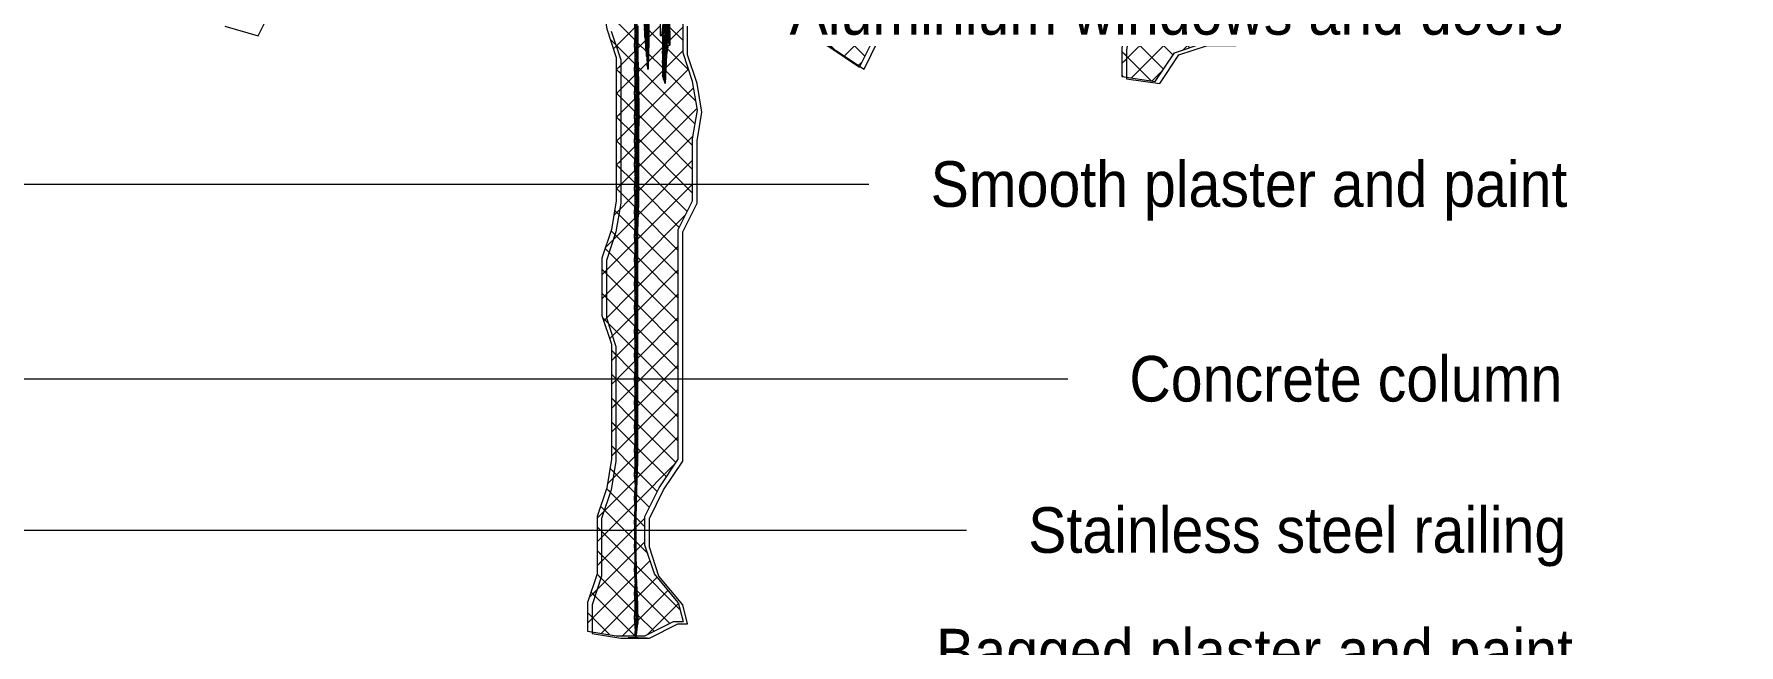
# Model space of a CAD drawing. Header units: millimetres. Extents: x -35517 to 139323, y -3702 to 5999.
# Drawn here: x 132737 to 138350, y -23 to 1986 of the extents above; entities that cross this region are included whole.
import ezdxf

# ---------------------------------------------------------------- set-up
doc = ezdxf.new("R2010")
doc.units = ezdxf.units.MM
for name, color, linetype, lineweight in [('G-ANNO-TEXT', 231, 'Continuous', 5), ('G-IMPT', 8, 'Continuous', 5), ('L-PLNT', 71, 'Continuous', 5)]:
    doc.layers.add(name, color=color, linetype=linetype, lineweight=lineweight)
doc.styles.add('Arial', font='arial.ttf', dxfattribs={"width": 0.9, "height": 150})

# ---------------------------------------------------------------- blocks, each defined once
blk = doc.blocks.new('SVA_Shades of Green Tree - Australian_Tree_based_on_Leopard_Tree_2901-1101184-GENERAL EAST ELEVATION')
at = {"layer": 'G-IMPT'}
for p, q in [((26251.5, 1960.9), (26202.2, 2811.3)), ((28103.4, 1960.1), (27254.4, 2810.5)), ((26247.1, 1957.5), (26199.4, 2780.8)), ((28028.6, 1956.6), (27206.6, 2780)), ((26243.4, 1942.6), (26197, 2743.9)), ((27965.1, 1941.7), (27165.1, 2743.1)), ((26183, 1967), (26155.4, 2443.7)), ((26922.9, 1966.1), (26447, 2442.9)), ((26240.3, 1918.7), (26213.9, 2374.1)), ((27910.7, 1917.9), (27456, 2373.2)), ((26171.9, 1976.4), (26189, 2270.4)), ((26230.8, 1974), (26247.4, 2259.9)), ((26732.7, 1975.6), (27026.1, 2269.5)), ((27748.1, 1973.1), (28033.5, 2259)), ((26174.7, 1945.1), (26192, 2243.9)), ((26230.5, 1890.2), (26249.5, 2217.1)), ((26779.7, 1944.2), (27078, 2243.1)), ((27742.7, 1889.3), (28069.1, 2216.2)), ((26138.2, 1942.8), (26149.9, 2144)), ((26181.5, 1914.7), (26166, 2182.1)), ((26896.8, 1913.9), (26629.8, 2181.3)), ((26146.7, 1965.8), (26138.2, 2112.7)), ((26176.1, 1928), (26165.4, 2114.1)), ((26232.3, 1842.9), (26247.8, 2109.7)), ((26805.2, 1927.2), (26619.4, 2113.3)), ((27773.9, 1842.1), (28040.2, 2108.8)), ((26139, 1967.1), (26035.2, 2071)), ((26147.8, 1868), (26138.2, 2034.2)), ((26242.3, 1935.8), (26249.8, 2066.9)), ((27944.9, 1935), (28075.8, 2066)), ((26076.1, 1951.5), (26057.5, 1970.2)), ((26139, 1888.7), (26057.6, 1970.2)), ((26068.5, 1937.6), (26139, 2008.3)), ((26138.2, 1864.4), (26146.7, 2011.3)), ((26149, 1939.9), (26173.9, 1964.8)), ((26177.4, 1913.7), (26183.2, 2013.2)), ((26185.5, 1976.4), (26222.3, 2013.3)), ((26232.3, 1952), (26185.5, 1998.9)), ((26238.5, 1871.7), (26231.1, 1998.9)), ((26248.1, 1957.5), (26251, 2008.3)), ((26297.7, 1964.9), (26253.2, 2009.5)), ((26253.7, 1966.3), (26297.7, 2010.4)), ((26732.6, 1975.6), (26734.1, 1977.1)), ((26826.7, 1912.8), (26926, 2012.3)), ((27748, 1973.1), (27767.3, 1992.4)), ((27765.9, 1984.3), (27752.1, 1998.1)), ((27879.3, 1870.8), (27752.3, 1998.1)), ((28044.8, 1956.6), (28095.5, 2007.4)), ((26068.3, 1937.6), (26077.6, 1946.9)), ((26077.8, 1868.6), (26139, 1929.9)), ((26149.2, 1766.6), (26138.2, 1955.8)), ((26138.2, 1786), (26146.7, 1932.9)), ((26177, 1929), (26149, 1957)), ((26183.5, 1896), (26232.2, 1944.8)), ((26232.1, 1873.8), (26184.2, 1921.8)), ((26236.1, 1833.6), (26230.5, 1930)), ((26241.2, 1875.4), (26297.7, 1932)), ((26317, 1867.2), (26246.3, 1938.1)), ((26779.6, 1944.2), (26781.1, 1945.7)), ((26805.1, 1927.2), (26797.6, 1934.7)), ((26826.5, 1912.8), (26828, 1914.4)), ((27757.5, 1914.3), (27742.6, 1929.2)), ((27839, 1832.8), (27742.7, 1929.2)), ((26077.7, 1868.6), (26092.6, 1883.5)), ((26092.6, 1856.6), (26077.7, 1871.5)), ((26139, 1810.2), (26077.8, 1871.5)), ((26149, 1691), (26138.2, 1877.4)), ((26138.2, 1707.6), (26147.7, 1872.3)), ((26337.1, 1690.2), (26149.8, 1877.8)), ((26150.1, 1862.6), (26180.2, 1892.7)), ((26151.2, 1785.3), (26232.1, 1866.3)), ((26151.6, 1707.2), (26315.6, 1871.5)), ((26180.1, 1882.3), (26180.9, 1896.3)), ((26236.3, 1833.1), (26238.3, 1867)), ((26340, 1765.8), (26240.8, 1865.1)), ((26873.5, 1881.5), (26875, 1883)), ((26873.7, 1881.5), (26887.6, 1895.4)), ((27742.6, 1889.3), (27757.5, 1904.2)), ((27842.4, 1832.3), (27876.2, 1866.2)), ((26077.7, 1790.2), (26092.6, 1805.1)), ((26077.8, 1790.2), (26139, 1851.4)), ((26138.2, 1629.1), (26148.7, 1810.9)), ((26148.5, 1620.6), (26138.2, 1798.9)), ((26150.8, 1824.3), (26150.7, 1831.7)), ((26150.9, 1628), (26332.6, 1810.1)), ((26329.1, 1619.8), (26151.1, 1798.1)), ((26230.8, 1846.7), (26230.5, 1851.6)), ((27747.5, 1845.8), (27742.6, 1850.8)), ((27747.7, 1845.8), (27742.7, 1850.8)), ((26092.6, 1778.2), (26077.7, 1793.1)), ((26139, 1731.8), (26077.8, 1793.1)), ((26077.8, 1711.8), (26139, 1773)), ((26138.2, 1550.7), (26149.4, 1743.7)), ((26150.9, 1549.6), (26343.8, 1742.9)), ((26077.7, 1711.8), (26092.6, 1726.6)), ((26092.6, 1699.7), (26077.7, 1714.6)), ((26139, 1653.4), (26077.8, 1714.6)), ((26077.8, 1633.3), (26139, 1694.6)), ((26148.5, 1542.2), (26138.2, 1720.5)), ((26329.1, 1541.3), (26151.7, 1719.1)), ((26077.7, 1633.3), (26092.6, 1648.2)), ((26092.6, 1621.3), (26077.7, 1636.2)), ((26139, 1574.9), (26077.8, 1636.2)), ((26138.2, 1472.3), (26148.6, 1652.1)), ((26148.5, 1463.7), (26138.2, 1642.1)), ((26150.9, 1471.2), (26330.7, 1651.3)), ((26329.1, 1462.9), (26150.9, 1641.4)), ((26077.8, 1554.9), (26139, 1616.1)), ((26138.2, 1393.8), (26148.5, 1572.2)), ((26077.7, 1554.9), (26092.6, 1569.8)), ((26092.6, 1542.9), (26077.7, 1557.8)), ((26139, 1496.5), (26077.8, 1557.8)), ((26077.8, 1476.5), (26139, 1537.7)), ((26147.5, 1403), (26138.2, 1563.7)), ((26149.7, 1391.6), (26329.1, 1571.3)), ((26311.4, 1402.2), (26150.9, 1563)), ((26077.7, 1476.5), (26092.6, 1491.3)), ((26092.6, 1464.5), (26077.7, 1479.3)), ((26139, 1418.1), (26077.8, 1479.3)), ((26138.2, 1315.4), (26148.5, 1493.8)), ((26146, 1350.8), (26138.2, 1485.2)), ((26148.1, 1311.6), (26329.1, 1492.9)), ((26285.3, 1349.9), (26150.9, 1484.6)), ((26069.8, 1390.1), (26089.1, 1409.4)), ((26069.9, 1390.1), (26139, 1459.3)), ((26086.2, 1392.4), (26072.5, 1406.2)), ((26139, 1339.7), (26072.6, 1406.2)), ((26145.8, 1275.7), (26138.2, 1406.8)), ((26282, 1274.8), (26150.2, 1406.9)), ((26042.4, 1284.2), (26139, 1380.9)), ((26138.2, 1237), (26147.2, 1392.1)), ((26148.1, 1233.2), (26306, 1391.3)), ((26030.7, 1194), (26139, 1302.4)), ((26042.3, 1284.2), (26068.3, 1310.2)), ((26073.7, 1326.5), (26060.7, 1339.5)), ((26139, 1261.2), (26060.9, 1339.5)), ((26145.8, 1197.2), (26138.2, 1328.4)), ((26282, 1196.4), (26148.1, 1330.5)), ((26054.1, 1267.7), (26041.2, 1280.7)), ((26139, 1182.8), (26041.3, 1280.7)), ((26138.2, 1158.6), (26145.8, 1289.7)), ((26145.8, 1118.8), (26138.2, 1249.9)), ((26148.1, 1154.7), (26282, 1288.9)), ((26282, 1118), (26148.1, 1252.1)), ((26045.4, 1197.9), (26030.6, 1212.8)), ((26030.6, 1194), (26045.4, 1208.9)), ((26030.7, 1115.6), (26139, 1224)), ((26139, 1104.4), (26030.7, 1212.8)), ((26138.2, 1080.1), (26145.8, 1211.3)), ((26148.1, 1076.3), (26282, 1210.4)), ((26045.4, 1119.5), (26030.6, 1134.4)), ((26030.6, 1115.6), (26045.4, 1130.4)), ((26139, 1025.9), (26030.7, 1134.4)), ((26036.5, 1042.9), (26139, 1145.6)), ((26145.8, 1040.4), (26138.2, 1171.5)), ((26138.2, 1001.7), (26145.8, 1132.8)), ((26282, 1039.5), (26148.1, 1173.6)), ((26148.1, 997.9), (26282, 1132)), ((26056.1, 984.1), (26139, 1067.1)), ((26145.8, 961.9), (26138.2, 1093.1)), ((26282, 961.1), (26148.1, 1095.2)), ((26051.3, 1035.2), (26032.7, 1053.8)), ((26139, 947.5), (26032.8, 1053.8)), ((26036.4, 1042.9), (26045.6, 1052.2)), ((26138.2, 923.3), (26145.8, 1054.4)), ((26145.8, 883.5), (26138.2, 1014.7)), ((26148.1, 919.5), (26282, 1053.6)), ((26282, 882.7), (26148.1, 1016.8)), ((26055.9, 984.1), (26065.2, 993.4)), ((26062.1, 911.7), (26139, 988.7)), ((26138.2, 844.8), (26145.8, 976)), ((26148.1, 841), (26282, 975.1)), ((26076.9, 931.2), (26062, 946.1)), ((26062, 911.7), (26076.9, 926.6)), ((26139, 869.1), (26062.1, 946.1)), ((26062.1, 833.3), (26139, 910.3)), ((26145.8, 805.1), (26138.2, 936.2)), ((26282, 804.2), (26148.1, 938.4)), ((26076.9, 852.8), (26062, 867.6)), ((26062, 833.3), (26076.9, 848.2)), ((26139, 790.7), (26062.1, 867.6)), ((26138.2, 766.4), (26145.8, 897.6)), ((26145.8, 726.7), (26138.2, 857.8)), ((26148.1, 762.6), (26282, 896.7)), ((26282, 725.8), (26148.1, 859.9)), ((26076.9, 774.3), (26062, 789.2)), ((26062.1, 754.9), (26139, 831.9)), ((26139, 712.2), (26062.1, 789.2)), ((26138.2, 688), (26145.8, 819.1)), ((26148.1, 684.2), (26282, 818.3)), ((26062, 754.9), (26076.9, 769.8)), ((26062.1, 676.5), (26139, 753.4)), ((26145.8, 648.2), (26138.2, 779.4)), ((26138.2, 609.6), (26145.8, 740.7)), ((26282, 647.4), (26148.1, 781.5)), ((26148.1, 605.7), (26282, 739.9)), ((26076.9, 695.9), (26062, 710.8)), ((26062, 676.5), (26076.9, 691.3)), ((26139, 633.8), (26062.1, 710.8)), ((26062.1, 598), (26139, 675)), ((26145.3, 577.6), (26138.2, 700.9)), ((26274.2, 576.7), (26148.1, 703.1)), ((26076.9, 617.5), (26062, 632.4)), ((26139, 555.4), (26062.1, 632.4)), ((26138.2, 531.1), (26145.8, 662.3)), ((26143.5, 530.5), (26138.2, 622.5)), ((26145.9, 525.1), (26282, 661.4)), ((26242.9, 529.7), (26148.1, 624.6)), ((26048.4, 505.8), (26139, 596.6)), ((26062, 598), (26076.9, 612.9)), ((26138.2, 452.7), (26145.2, 573)), ((26143.2, 444), (26271.2, 572.1)), ((26015, 394), (26139, 518.1)), ((26048.3, 505.8), (26067.5, 525.2)), ((26070.9, 545.1), (26057.1, 558.9)), ((26139, 476.9), (26057.2, 558.9)), ((26141.8, 482.2), (26138.2, 544.1)), ((26212.9, 481.4), (26146.8, 547.5)), ((26058.6, 478.9), (26045.6, 491.9)), ((26139, 398.5), (26045.7, 491.9)), ((26140.3, 429.9), (26138.2, 465.7)), ((26186.8, 429.1), (26144, 471.9)), ((26014.9, 394), (26038, 417.1)), ((26015, 315.5), (26139, 439.7)), ((26039, 420.1), (26026, 433.1)), ((26139, 320.1), (26026.1, 433.1)), ((26138.2, 374.3), (26139.4, 395.3)), ((26172.1, 365.4), (26141.8, 395.7)), ((26141.8, 364.1), (26172.1, 394.4)), ((26029.7, 351), (26014.9, 365.8)), ((26139, 241.7), (26015, 365.8)), ((26015, 237.1), (26139, 361.3)), ((26139.4, 366.2), (26138.2, 387.2)), ((25988.9, 132.5), (26139, 282.9)), ((26014.9, 315.5), (26029.7, 330.4)), ((26029.7, 272.5), (26014.9, 287.4)), ((26139, 163.2), (26015, 287.4)), ((26138.2, 295.8), (26139.4, 316.9)), ((26140, 278.6), (26138.2, 308.8)), ((26181.3, 277.7), (26141.8, 317.3)), ((26142, 285.9), (26172.1, 316)), ((26014.9, 237.1), (26029.7, 252)), ((26138.2, 217.4), (26140.4, 255.4)), ((26146.1, 93.1), (26138.2, 230.4)), ((26288.1, 92.3), (26142.9, 237.7)), ((26143.5, 208.9), (26189, 254.5)), ((25983.6, 48.8), (26139, 204.4)), ((26027.4, 196.5), (26014.4, 209.5)), ((26139, 84.8), (26014.5, 209.5)), ((26138.2, 139), (26141.8, 200.7)), ((26148, 117.5), (26143.5, 211.8)), ((26143.9, 198.5), (26144, 200.7)), ((26147, 134), (26212.7, 199.9)), ((25988.8, 132.5), (26014.7, 158.5)), ((26007.8, 137.7), (25994.8, 150.7)), ((26138.8, 6.6), (25994.9, 150.7)), ((26028, 14.9), (26139, 126)), ((26138.2, 60.6), (26143.8, 158)), ((26144.2, 48.6), (26138.2, 151.9)), ((26139.9, 11.6), (26145.8, 114.1)), ((26145.8, 117.5), (26146.7, 54.6)), ((26145.9, 155.7), (26146.1, 158)), ((26254.3, 47.7), (26145.9, 156.3)), ((26148, 117.5), (26148.1, 110.1)), ((26148, 112.9), (26148.1, 114.1)), ((26148.9, 57.5), (26248.3, 157.1)), ((26180.6, 10.8), (26282.9, 113.3)), ((26282, 116.6), (26297.7, 53.7)), ((25998.3, 68.7), (25983.5, 83.6)), ((25983.5, 48.8), (25998.3, 63.7)), ((26057.1, 10), (25983.6, 83.6)), ((26141.2, 22.4), (26138.2, 73.5)), ((26202.1, 21.6), (26148.6, 75.1)), ((26098, 6.6), (26139, 47.6))]:
    blk.add_line(p, q, dxfattribs=at)
at = {"layer": 'G-IMPT', "flags": 128}
for points in [[(26169.5, 2004.6), (26175, 1941.7), (26180.4, 1878.8), (26183.2, 1973.2), (26183.2, 2067.6)], [(26231.4, 2036.1), (26230.5, 1941.7), (26230.5, 1847.4), (26236.9, 1831.7), (26240.6, 1926), (26246, 1957.5), (26251.5, 1957.5), (26250.6, 2051.8)], [(26690.4, 2003.8), (26784.6, 1940.9), (26878.9, 1878), (26926, 1972.4), (26926, 2066.7)], [(27758.4, 2035.3), (27742.7, 1940.9), (27742.7, 1846.5), (27852.7, 1830.8), (27915.5, 1925.2), (28009.8, 1956.6), (28104, 1956.6), (28088.3, 2051)], [(25465.3, 2444.1), (25559.5, 2444.1), (25653.8, 2428.4), (25748, 2412.7), (25842.2, 2381.2), (25936.5, 2286.9), (26015, 2192.5), (26030.7, 2098.2), (26046.4, 2003.8), (26077.8, 1909.4), (26077.8, 1437.7), (26062.1, 1343.3), (26030.7, 1248.9), (26030.7, 1060.2), (26062.1, 965.9), (26062.1, 588.4), (26046.4, 494.1), (26015, 399.7), (26015, 211), (25983.6, 116.6), (25983.6, 22.3), (26077.8, 6.6), (26139, 6.6)], [(25845.8, 2377.6), (25936.3, 2286.9), (26014.9, 2192.5), (26030.6, 2098.2), (26046.3, 2003.8), (26077.7, 1909.4), (26077.7, 1437.7), (26062, 1343.3), (26030.6, 1248.9), (26030.6, 1060.2), (26062, 965.9), (26062, 588.4), (26046.3, 494.1), (26014.9, 399.7), (26014.9, 211), (25983.5, 116.6), (25983.5, 22.3), (25998.3, 19.8)], [(26145.8, 117.5), (26141.2, 211.8), (26139.4, 306.2), (26139.4, 400.6), (26142.2, 494.9), (26145.8, 589.3), (26145.8, 1344.1), (26148.5, 1438.5), (26148.5, 1642.9), (26149.4, 1737.3), (26148.5, 1831.7), (26146.7, 1926), (26146.7, 2020.4), (26149.4, 2114.7), (26154.9, 2193.4)], [(26282, 116.6), (26203.5, 211), (26172.1, 305.4), (26172.1, 399.7), (26219.2, 494.1), (26282, 588.4), (26282, 1343.3), (26329.1, 1437.7), (26329.1, 1642.1), (26344.9, 1736.5), (26329.1, 1830.8), (26297.7, 1925.2), (26297.7, 2019.5), (26344.9, 2113.9), (26439.1, 2192.5)], [(26588.8, 2242.7), (26643.1, 2161.1), (26596, 2066.7), (26690.3, 2003.8), (26784.5, 1940.9), (26878.7, 1878), (26879.7, 1879.9)], [(27755.6, 2019.1), (27742.6, 1940.9), (27742.6, 1846.5), (27757.5, 1844.4)], [(26138.2, 7.4), (26139.4, 7.4), (26144.9, 54.6), (26146.7, 54.6)], [(26142.5, 6.6), (26172.1, 6.6), (26266.3, 53.7), (26297.7, 53.7)]]:
    blk.add_lwpolyline(points, dxfattribs=at)
at = {"layer": 'L-PLNT'}
for p, q in [((24898.9, 1980.7), (24946, 2075)), ((26184.7, 1965.8), (26184.7, 2060.2)), ((26185.5, 2060.2), (26185.5, 1965.8)), ((26223.9, 2075.9), (26222.1, 1981.5)), ((26227.6, 1981.5), (26233, 2028.7)), ((26233, 2021.8), (26228.3, 1981.5)), ((26233, 2028.7), (26232.1, 1934.3)), ((26253.1, 1950.1), (26252.2, 2044.4)), ((26252.9, 2044.4), (26253.8, 1950.1)), ((26940.7, 1965), (26940.7, 2059.3)), ((27616.1, 2075), (27584.7, 1980.7)), ((27678.9, 1980.7), (27773.2, 2027.9)), ((27773.2, 2027.9), (27757.5, 1933.5)), ((28118.7, 1949.2), (28103, 2043.6)), ((24788.9, 2012.1), (24898.9, 1980.7)), ((26061.1, 1996.4), (26092.6, 1902.1)), ((26148.3, 1918.6), (26148.3, 2013)), ((26149, 2013), (26149, 1918.6)), ((26171.1, 1997.3), (26176.5, 1934.3)), ((26182, 1871.4), (26184.7, 1965.8)), ((26185.5, 1965.8), (26182.8, 1871.4)), ((26184.7, 1965.8), (26185.5, 1965.8)), ((26222.1, 1981.5), (26227.6, 1981.5)), ((26227.6, 1981.5), (26228.3, 1981.5)), ((26312.5, 1917.8), (26312.5, 2012.1)), ((26705.1, 1996.4), (26799.4, 1933.5)), ((26893.6, 1870.6), (26940.7, 1965)), ((27584.6, 1980.7), (27584.7, 1980.7)), ((27584.7, 1980.7), (27678.9, 1980.7)), ((26150.1, 1824.3), (26148.3, 1918.6)), ((26148.3, 1918.6), (26149, 1918.6)), ((26149, 1918.6), (26150.9, 1824.3)), ((26176.5, 1934.3), (26182, 1871.4)), ((26232.1, 1934.3), (26232.1, 1840)), ((26238.5, 1824.3), (26242.1, 1918.6)), ((26242.9, 1918.6), (26239.2, 1824.3)), ((26242.1, 1918.6), (26247.6, 1950.1)), ((26242.1, 1918.6), (26242.9, 1918.6)), ((26248.4, 1950.1), (26242.9, 1918.6)), ((26247.6, 1950.1), (26253.1, 1950.1)), ((26253.1, 1950.1), (26253.8, 1950.1)), ((26343.9, 1823.4), (26312.5, 1917.8)), ((26799.4, 1933.5), (26893.6, 1870.6)), ((27757.4, 1933.5), (27757.5, 1933.5)), ((27757.5, 1933.5), (27757.5, 1839.1)), ((27867.4, 1823.4), (27930.2, 1917.8)), ((27930.2, 1917.8), (28024.5, 1949.2)), ((28024.5, 1949.2), (28118.7, 1949.2)), ((26092.5, 1902.1), (26092.6, 1902.1)), ((26092.6, 1902.1), (26092.6, 1430.3)), ((26182, 1871.4), (26182.8, 1871.4)), ((26151, 1729.9), (26150.1, 1824.3)), ((26150.1, 1824.3), (26150.9, 1824.3)), ((26150.9, 1824.3), (26151.8, 1729.9)), ((26232.1, 1840), (26238.5, 1824.3)), ((26238.5, 1824.3), (26239.2, 1824.3)), ((26359.6, 1729.1), (26343.9, 1823.4)), ((27757.4, 1839.1), (27757.5, 1839.1)), ((27757.5, 1839.1), (27867.4, 1823.4)), ((26150.1, 1635.5), (26151, 1729.9)), ((26151.8, 1729.9), (26150.9, 1635.5)), ((26151, 1729.9), (26151.8, 1729.9)), ((26343.9, 1634.7), (26359.6, 1729.1)), ((26150.1, 1431.1), (26150.1, 1635.5)), ((26150.1, 1635.5), (26150.9, 1635.5)), ((26150.9, 1635.5), (26150.9, 1431.1)), ((26343.9, 1430.3), (26343.9, 1634.7)), ((26092.6, 1430.3), (26076.9, 1335.9)), ((26092.5, 1430.3), (26092.6, 1430.3)), ((26147.4, 1336.7), (26150.1, 1431.1)), ((26150.9, 1431.1), (26148.1, 1336.7)), ((26150.1, 1431.1), (26150.9, 1431.1)), ((26296.7, 1335.9), (26343.9, 1430.3)), ((26076.9, 1335.9), (26045.4, 1241.5)), ((26076.8, 1335.9), (26076.9, 1335.9)), ((26147.4, 581.9), (26147.4, 1336.7)), ((26147.4, 1336.7), (26148.1, 1336.7)), ((26148.1, 1336.7), (26148.1, 581.9)), ((26296.7, 581), (26296.7, 1335.9)), ((26045.4, 1241.5), (26045.4, 1052.8)), ((26045.4, 1241.5), (26045.4, 1241.5)), ((26045.4, 1052.8), (26076.9, 958.5)), ((26045.4, 1052.8), (26045.4, 1052.8)), ((26076.8, 958.5), (26076.9, 958.5)), ((26076.9, 958.5), (26076.9, 581)), ((26076.9, 581), (26061.1, 486.7)), ((26076.8, 581), (26076.9, 581)), ((26143.7, 487.5), (26147.4, 581.9)), ((26148.1, 581.9), (26144.5, 487.5)), ((26147.4, 581.9), (26148.1, 581.9)), ((26233.9, 486.7), (26296.7, 581)), ((26061.1, 486.7), (26029.7, 392.3)), ((26061.1, 486.7), (26061.1, 486.7)), ((26141, 393.2), (26143.7, 487.5)), ((26144.5, 487.5), (26141.8, 393.2)), ((26143.7, 487.5), (26144.5, 487.5)), ((26186.8, 392.3), (26233.9, 486.7)), ((26141, 298.8), (26141, 393.2)), ((26141, 393.2), (26141.8, 393.2)), ((26141.8, 393.2), (26141.8, 298.8)), ((26029.7, 392.3), (26029.7, 203.6)), ((26029.7, 392.3), (26029.7, 392.3)), ((26186.8, 298), (26186.8, 392.3)), ((26142.8, 204.4), (26141, 298.8)), ((26141, 298.8), (26141.8, 298.8)), ((26141.8, 298.8), (26143.6, 204.4)), ((26218.2, 203.6), (26186.8, 298)), ((26029.7, 203.6), (25998.3, 109.2)), ((26029.7, 203.6), (26029.7, 203.6)), ((26147.4, 110.1), (26142.8, 204.4)), ((26142.8, 204.4), (26143.6, 204.4)), ((26143.6, 204.4), (26148.1, 110.1)), ((26296.7, 109.2), (26218.2, 203.6)), ((25998.3, 109.2), (25998.3, 14.9)), ((25998.3, 109.2), (25998.3, 109.2)), ((26148.3, 47.2), (26147.4, 110.1)), ((26147.4, 110.1), (26148.1, 110.1)), ((26148.1, 110.1), (26149, 47.2)), ((26312.5, 46.3), (26296.7, 109.2)), ((25998.3, 14.9), (26092.6, -0.8)), ((25998.3, 14.9), (25998.3, 14.9)), ((26141, 0), (26146.5, 47.2)), ((26147.2, 47.2), (26141.8, 0)), ((26146.5, 47.2), (26148.3, 47.2)), ((26148.3, 47.2), (26149, 47.2)), ((26186.8, -0.8), (26281, 46.3)), ((26281, 46.3), (26312.5, 46.3)), ((26092.6, -0.8), (26186.8, -0.8)), ((26150.4, 0), (26117.3, 0)), ((26138.9, 0), (26141, 0)), ((26141, 0), (26141.8, 0)), ((26146.8, 0), (26150.4, 0)), ((26150.4, 0), (26179.9, 0))]:
    blk.add_line(p, q, dxfattribs=at)

msp = doc.modelspace()

# ---------------------------------------------------------------- linework, layer by layer
at = {"layer": 'G-ANNO-TEXT', "color": 7}
for p, q in [((129865.2, 1493), (135486, 1493)), ((127076.5, 852.5), (136140.3, 852.5)), ((122408.3, 354.9), (135807.3, 354.9))]:
    msp.add_line(p, q, dxfattribs=at)

# ---------------------------------------------------------------- block references
at = {"layer": 'L-PLNT'}
msp.add_blockref('SVA_Shades of Green Tree - Australian_Tree_based_on_Leopard_Tree_2901-1101184-GENERAL EAST ELEVATION', (108576.2, 0), dxfattribs=at)

# ---------------------------------------------------------------- next in the draw order: texts
at = {"layer": 'G-ANNO-TEXT', "color": 7, "char_height": 150, "attachment_point": 1, "style": 'Arial', "bg_fill": 3, "box_fill_scale": 1.25, "bg_fill_color": 256, "bg_fill_true_color": 13158600, "bg_fill_transparency": 0}
for s, insert, width in [('Aluminium windows and doors', (135224.8, 2134.4), 3088.1), ('Smooth plaster and paint', (135689.2, 1568), 2525.316), ('Concrete column', (136343.5, 927.5), 1731.645), ('Stainless steel railing', (136010.5, 429.9), 2135.695), ('Bagged plaster and paint', (135707.2, 29.9), 2503.67)]:
    msp.add_mtext(s, dxfattribs=dict(at, insert=insert, width=width))

doc.saveas('drawing.dxf')
